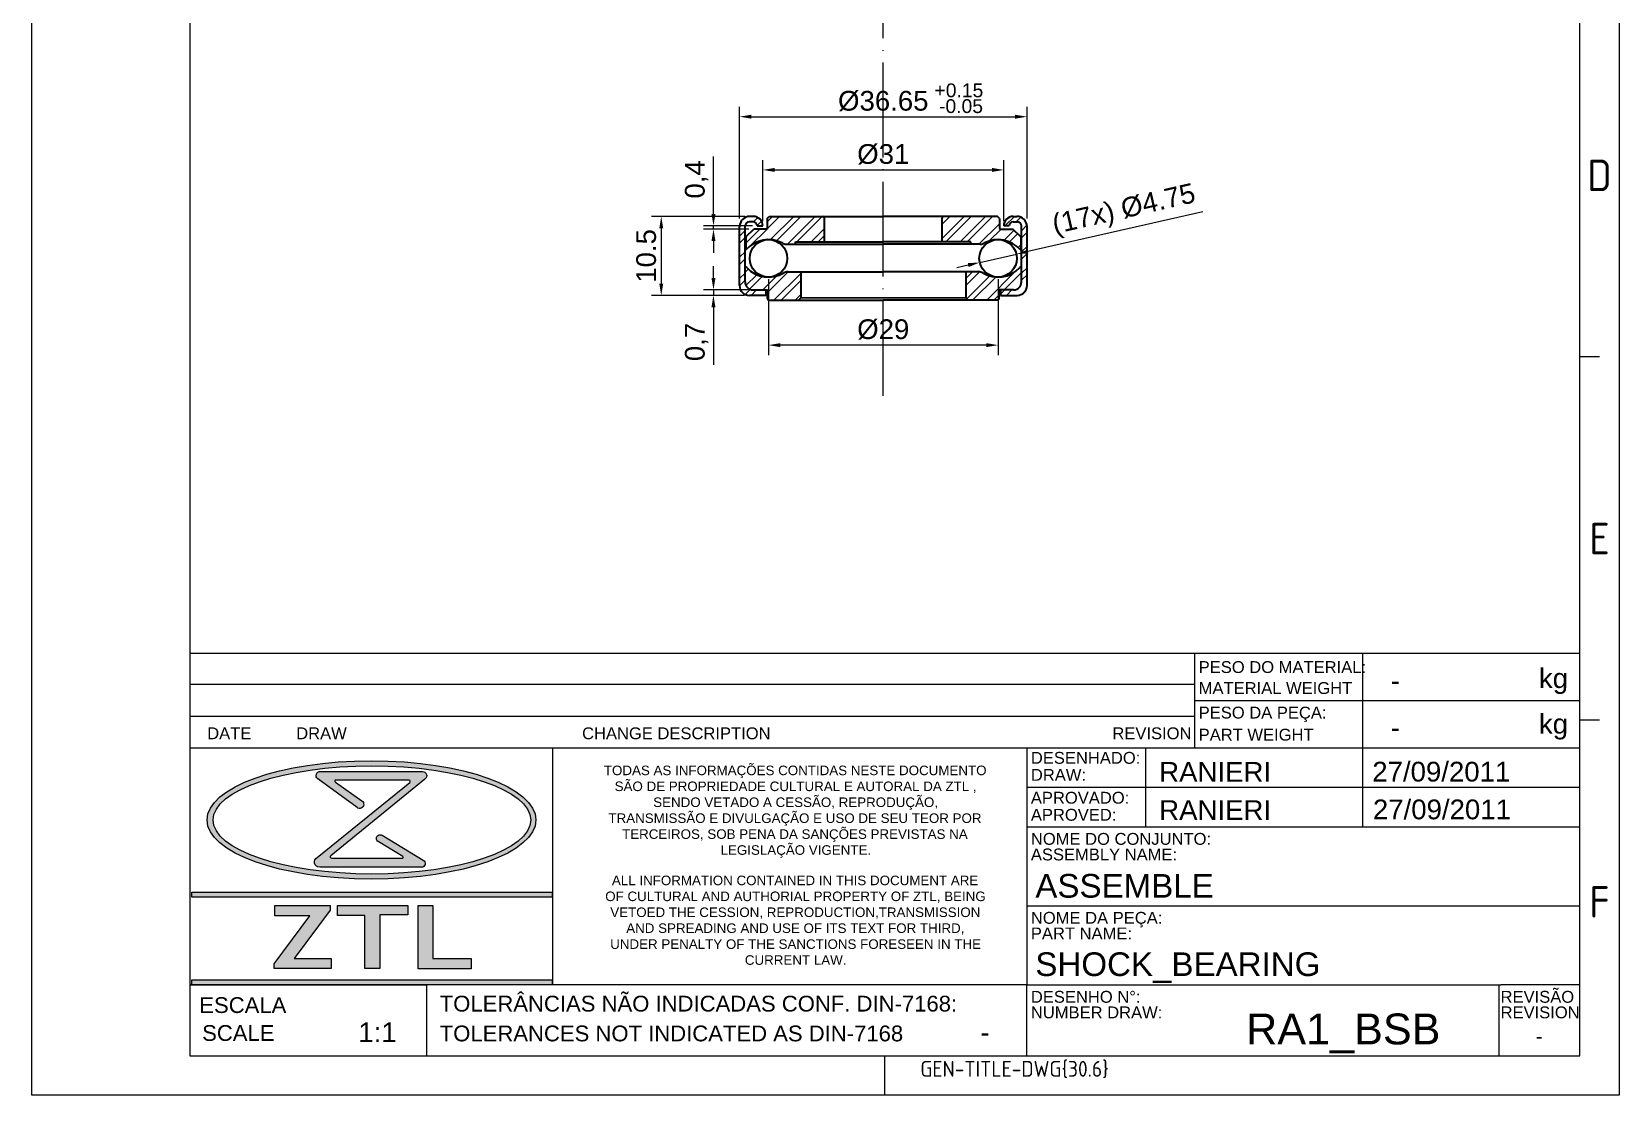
# Model space of a CAD drawing. Header units: millimetres. Extents: x 3311 to 3512, y 1102 to 1383.
# Drawn here: x 3311 to 3512, y 1101.5 to 1236.2 of the extents above; entities that cross this region are included whole.
import ezdxf
from ezdxf.enums import TextEntityAlignment as Align

# ---------------------------------------------------------------- set-up
doc = ezdxf.new("R2010")
doc.units = ezdxf.units.MM
doc.linetypes.add('ACAD_ISO04W100', pattern=[30, 24, -3, 0, -3])
for name, color, linetype, lineweight in [('AM_0', 7, 'Continuous', 40), ('AM_4', 1, 'ACAD_ISO04W100', 25), ('AM_5', 3, 'Continuous', 25), ('AM_7', 4, 'Continuous', 35)]:
    doc.layers.add(name, color=color, linetype=linetype, lineweight=lineweight)
doc.styles.add('ACISOTS', font='isocp.shx', dxfattribs={"height": 1})
doc.styles.get("Standard").update_dxf_attribs({"font": 'arial.ttf'})
doc.dimstyles.new('ISO-25', dxfattribs={"dimtxt": 2.5, "dimasz": 1.5, "dimexe": 1.25, "dimexo": 0.625, "dimtad": 1, "dimtxsty": 'Standard', "dimcen": 2.5, "dimadec": 0, "dimazin": 0, "dimtfac": 1, "dimtmove": 0, "dimatfit": 3, "dimfxl": 1, "dimarcsym": 0})

# ---------------------------------------------------------------- blocks, each defined once
blk = doc.blocks.new('*D26')
at = {"layer": 'AM_5', "color": 0, "lineweight": -2}
for p, q in [((3400.64, 1212.56), (3400.64, 1226.72)), ((3437.04, 1212.56), (3437.04, 1226.72)), ((3402.14, 1225.47), (3435.54, 1225.47))]:
    blk.add_line(p, q, dxfattribs=at)
at = {"layer": 'AM_5', "color": 0}
for points in [[(3402.14, 1225.72), (3402.14, 1225.22), (3400.64, 1225.47)], [(3435.54, 1225.72), (3435.54, 1225.22), (3437.04, 1225.47)]]:
    blk.add_solid(points, dxfattribs=at)
at = {"layer": 'Defpoints', "color": 0}
for p in [(3437.04, 1225.47), (3400.64, 1211.94), (3437.04, 1211.94)]:
    blk.add_point(p, dxfattribs=at)
at = {"layer": 'AM_5', "color": 0, "insert": (3418.84, 1227.44), "char_height": 2.5, "attachment_point": 5}
blk.add_mtext('%%C36.65', dxfattribs=at)
blk = doc.blocks.new('*D28')
at = {"layer": 'AM_5', "color": 0, "lineweight": -2}
for p, q in [((3397.34, 1205.04), (3397.34, 1206.54)), ((3401.72, 1203.54), (3396.09, 1203.54)), ((3401.27, 1202.84), (3396.09, 1202.84)), ((3397.34, 1203.54), (3397.34, 1202.84)), ((3397.34, 1201.34), (3397.34, 1194.04))]:
    blk.add_line(p, q, dxfattribs=at)
at = {"layer": 'AM_5', "color": 0}
for points in [[(3397.09, 1205.04), (3397.59, 1205.04), (3397.34, 1203.54)], [(3397.09, 1201.34), (3397.59, 1201.34), (3397.34, 1202.84)]]:
    blk.add_solid(points, dxfattribs=at)
at = {"layer": 'Defpoints', "color": 0}
for p in [(3397.34, 1202.84), (3401.89, 1202.84), (3402.34, 1203.54)]:
    blk.add_point(p, dxfattribs=at)
at = {"layer": 'AM_5', "color": 0, "insert": (3395.21, 1196.94), "char_height": 2.5, "attachment_point": 5, "rotation": 90}
blk.add_mtext('0,7', dxfattribs=at)
blk = doc.blocks.new('*D29')
at = {"layer": 'AM_5', "color": 0, "lineweight": -2}
for p, q in [((3403.59, 1212.26), (3403.59, 1219.98)), ((3405.09, 1218.73), (3432.59, 1218.73)), ((3434.09, 1212.26), (3434.09, 1219.98))]:
    blk.add_line(p, q, dxfattribs=at)
at = {"layer": 'AM_5', "color": 0}
for points in [[(3405.09, 1218.98), (3405.09, 1218.48), (3403.59, 1218.73)], [(3432.59, 1218.98), (3432.59, 1218.48), (3434.09, 1218.73)]]:
    blk.add_solid(points, dxfattribs=at)
at = {"layer": 'Defpoints', "color": 0}
for p in [(3434.09, 1218.73), (3403.59, 1211.64), (3434.09, 1211.64)]:
    blk.add_point(p, dxfattribs=at)
at = {"layer": 'AM_5', "color": 0, "insert": (3418.84, 1220.7), "char_height": 2.5, "attachment_point": 5}
blk.add_mtext('%%C31', dxfattribs=at)
blk = doc.blocks.new('*D30')
at = {"layer": 'AM_5', "color": 0, "lineweight": -2}
for p, q in [((3397.34, 1213.14), (3397.34, 1220.43)), ((3402.27, 1211.64), (3396.09, 1211.64)), ((3401.82, 1211.24), (3396.09, 1211.24)), ((3397.34, 1211.24), (3397.34, 1211.64)), ((3397.34, 1209.74), (3397.34, 1208.24))]:
    blk.add_line(p, q, dxfattribs=at)
at = {"layer": 'AM_5', "color": 0}
for points in [[(3397.09, 1213.14), (3397.59, 1213.14), (3397.34, 1211.64)], [(3397.09, 1209.74), (3397.59, 1209.74), (3397.34, 1211.24)]]:
    blk.add_solid(points, dxfattribs=at)
at = {"layer": 'Defpoints', "color": 0}
for p in [(3397.34, 1211.24), (3402.44, 1211.24), (3402.89, 1211.64)]:
    blk.add_point(p, dxfattribs=at)
at = {"layer": 'AM_5', "color": 0, "insert": (3395.21, 1217.53), "char_height": 2.5, "attachment_point": 5, "rotation": 90}
blk.add_mtext('0,4', dxfattribs=at)
blk = doc.blocks.new('*D31')
at = {"layer": 'AM_5', "color": 0, "lineweight": -2}
for p, q in [((3459.29, 1213.41), (3437.16, 1208.39)), ((3431.06, 1207.01), (3435.69, 1208.06)), ((3429.6, 1206.67), (3428.14, 1206.34))]:
    blk.add_line(p, q, dxfattribs=at)
at = {"layer": 'AM_5', "color": 0}
for points in [[(3437.1, 1208.63), (3437.21, 1208.15), (3435.69, 1208.06)], [(3429.54, 1206.92), (3429.65, 1206.43), (3431.06, 1207.01)]]:
    blk.add_solid(points, dxfattribs=at)
at = {"layer": 'Defpoints', "color": 0}
for p in [(3435.69, 1208.06), (3431.06, 1207.01)]:
    blk.add_point(p, dxfattribs=at)
at = {"layer": 'AM_5', "color": 0, "insert": (3449.35, 1213.5), "char_height": 2.5, "attachment_point": 5, "rotation": 12.787}
blk.add_mtext('(17x) %%c4.75', dxfattribs=at)
blk = doc.blocks.new('*D32')
at = {"layer": 'AM_5', "color": 0, "lineweight": -2}
for p, q in [((3404.31, 1204.91), (3404.31, 1195.29)), ((3433.38, 1204.91), (3433.38, 1195.29)), ((3431.88, 1196.54), (3405.81, 1196.54))]:
    blk.add_line(p, q, dxfattribs=at)
at = {"layer": 'AM_5', "color": 0}
for points in [[(3405.81, 1196.79), (3405.81, 1196.29), (3404.31, 1196.54)], [(3431.88, 1196.79), (3431.88, 1196.29), (3433.38, 1196.54)]]:
    blk.add_solid(points, dxfattribs=at)
at = {"layer": 'Defpoints', "color": 0}
for p in [(3404.31, 1205.53), (3433.38, 1205.53), (3404.31, 1196.54)]:
    blk.add_point(p, dxfattribs=at)
at = {"layer": 'AM_5', "color": 0, "insert": (3418.84, 1198.51), "char_height": 2.5, "attachment_point": 5}
blk.add_mtext('%%C29', dxfattribs=at)
blk = doc.blocks.new('*D35')
at = {"layer": 'AM_5', "color": 0, "lineweight": -2}
for p, q in [((3401.32, 1212.84), (3389.48, 1212.84)), ((3390.73, 1211.34), (3390.73, 1204.34)), ((3401.27, 1202.84), (3389.48, 1202.84))]:
    blk.add_line(p, q, dxfattribs=at)
at = {"layer": 'AM_5', "color": 0}
for points in [[(3390.48, 1211.34), (3390.98, 1211.34), (3390.73, 1212.84)], [(3390.48, 1204.34), (3390.98, 1204.34), (3390.73, 1202.84)]]:
    blk.add_solid(points, dxfattribs=at)
at = {"layer": 'Defpoints', "color": 0}
for p in [(3401.94, 1212.84), (3390.73, 1202.84), (3401.89, 1202.84)]:
    blk.add_point(p, dxfattribs=at)
at = {"layer": 'AM_5', "color": 0, "insert": (3388.83, 1207.84), "char_height": 2.5, "attachment_point": 5, "rotation": 90}
blk.add_mtext('10.5', dxfattribs=at)

msp = doc.modelspace()

# ---------------------------------------------------------------- hatches: boundary and pattern name
h = msp.add_hatch(color=256)
edge = h.paths.add_edge_path()
edge.add_ellipse((3354.036, 1136.406), major_axis=(20.817, 0), ratio=0.3599074, start_angle=191.45916, end_angle=452.8175)
edge.add_ellipse((3354.036, 1136.406), major_axis=(20.817, 0), ratio=0.3599074, start_angle=92.8175, end_angle=191.45916)
edge = h.paths.add_edge_path(flags=16)
edge.add_ellipse((3354.1, 1136.406), major_axis=(20.11, 0), ratio=0.3406642, start_angle=93.06698, end_angle=371.45916)
edge.add_ellipse((3354.1, 1136.406), major_axis=(20.11, 0), ratio=0.3406642, start_angle=11.45916, end_angle=93.06698)
h = msp.add_hatch(color=256)
edge = h.paths.add_edge_path()
edge.add_line((3358.887, 1141.153), (3347.17, 1131.663))
edge.add_arc((3347.482, 1131.079), 0.662, 118.14094, 270)
edge.add_line((3347.482, 1130.417), (3360.368, 1130.417))
edge.add_arc((3360.352, 1130.905), 0.488, 271.96853, 418.91083)
edge.add_line((3360.604, 1131.323), (3355.386, 1134.47))
edge.add_arc((3355.139, 1134.064), 0.475, 58.66819, 238.80525)
edge.add_line((3354.893, 1133.658), (3358.01, 1131.77))
edge.add_arc((3357.941, 1131.672), 0.12, -90, 54.65447, ccw=False)
edge.add_line((3357.941, 1131.552), (3348.96, 1131.552))
edge.add_arc((3348.986, 1131.717), 0.167, 129.23635, 260.82262, ccw=False)
edge.add_line((3348.881, 1131.846), (3360.811, 1141.589))
edge.add_arc((3360.5, 1142.017), 0.529, 306.0702, 450)
edge.add_line((3360.5, 1142.546), (3347.563, 1142.546))
edge.add_arc((3347.543, 1142.034), 0.513, 87.72721, 233.74708)
edge.add_line((3347.239, 1141.62), (3352.209, 1137.976))
edge.add_arc((3352.529, 1138.394), 0.527, 232.47139, 414.7334)
edge.add_line((3352.834, 1138.824), (3349.485, 1141.191))
edge.add_arc((3349.552, 1141.319), 0.144, 90, 242.52347, ccw=False)
edge.add_line((3349.552, 1141.463), (3358.805, 1141.463))
edge.add_arc((3358.776, 1141.289), 0.176, -50.99642, 80.76554, ccw=False)
for points in [[(3331.308, 1126.637), (3376.9, 1126.637), (3376.9, 1127.242), (3331.308, 1127.242)], [(3341.737, 1118.191), (3341.737, 1117.592), (3348.93, 1117.592), (3348.93, 1118.857), (3344.268, 1118.857), (3348.797, 1124.982), (3348.797, 1125.581), (3341.803, 1125.581), (3341.803, 1124.25), (3346.233, 1124.25)], [(3349.729, 1124.316), (3353.193, 1124.316), (3353.193, 1117.592), (3355.091, 1117.592), (3355.091, 1124.383), (3358.655, 1124.383), (3358.655, 1125.581), (3349.729, 1125.581)], [(3366.648, 1117.559), (3366.648, 1118.857), (3361.819, 1118.857), (3361.819, 1125.581), (3359.954, 1125.581), (3359.954, 1117.559)], [(3376.9, 1116.144), (3331.308, 1116.144), (3331.308, 1115.54), (3376.9, 1115.54)]]:
    msp.add_hatch(color=256).paths.add_polyline_path(points)
at = {"layer": 'AM_7'}
h = msp.add_hatch(dxfattribs=at)
h.set_pattern_fill('ANSI32', color=256, scale=0.2, style=0)
h.paths.add_polyline_path([(3435.741, 1212.837), (3435.291, 1212.837, 0.4142136), (3434.091, 1211.637), (3434.791, 1211.637, -0.4142136), (3435.291, 1212.137), (3435.841, 1212.137, -0.4142136), (3436.341, 1211.637), (3436.341, 1205.472), (3436.341, 1204.537, -0.4142136), (3435.341, 1203.537), (3433.691, 1203.537), (3433.691, 1202.837), (3435.791, 1202.837, 0.4142136), (3437.041, 1204.087), (3437.041, 1211.537, 0.4142136)])
h.paths.add_polyline_path([(3401.341, 1211.637, -0.4142136), (3401.841, 1212.137), (3402.391, 1212.137, -0.4142136), (3402.891, 1211.637), (3403.591, 1211.637, 0.4142136), (3402.391, 1212.837), (3401.941, 1212.837, 0.4142136), (3400.641, 1211.537), (3400.641, 1204.087, 0.4142136), (3401.891, 1202.837), (3403.991, 1202.837), (3403.991, 1203.537), (3402.341, 1203.537, -0.4142136), (3401.341, 1204.537), (3401.341, 1206.407)])
h = msp.add_hatch(dxfattribs=at)
h.set_pattern_fill('ANSI32', color=256, scale=0.2, style=0)
h.set_pattern_definition([(45, (3.0203, -44.4786), (-1.3470384, 1.3470384), []), (45, (3.9183, -44.4786), (-1.3470384, 1.3470384), [])])
h.paths.add_polyline_path([(3404.392, 1212.839), (3404.142, 1212.589), (3404.142, 1211.239), (3402.442, 1211.239), (3401.442, 1210.239), (3401.442, 1208.669, 0.4142136), (3401.472, 1208.639, 0.024034), (3401.496, 1208.64, -0.3519399), (3406.125, 1209.436, 0.1117934), (3406.556, 1209.339), (3407.742, 1209.339), (3407.742, 1209.639), (3411.392, 1209.639), (3411.392, 1212.639, 0.4142136), (3411.192, 1212.839)])
h.paths.add_polyline_path([(3408.391, 1205.837), (3406.755, 1205.837, 0.1362805), (3406.24, 1205.694, -0.3551164), (3401.556, 1206.357, 0.2087342), (3401.373, 1206.437, 0.429518), (3401.341, 1206.407), (3401.341, 1205.472), (3401.341, 1204.537, 0.4142136), (3402.341, 1203.537), (3404.166, 1203.537), (3404.166, 1202.387), (3404.316, 1202.237), (3408.091, 1202.237), (3408.391, 1202.537)])
h.paths.add_polyline_path([(3431.443, 1205.694, 0.1362805), (3430.927, 1205.837), (3429.291, 1205.837), (3429.291, 1202.537), (3429.591, 1202.237), (3433.366, 1202.237), (3433.516, 1202.387), (3433.516, 1203.537), (3435.341, 1203.537, 0.4142136), (3436.341, 1204.537), (3436.341, 1206.407, 0.4142136), (3436.311, 1206.437, 0.2103167), (3436.127, 1206.357, -0.3551169)])
h.paths.add_polyline_path([(3426.491, 1212.839, 0.4142136), (3426.291, 1212.639), (3426.291, 1209.639), (3429.941, 1209.639), (3429.941, 1209.339), (3431.127, 1209.339, 0.1117934), (3431.558, 1209.436, -0.3519391), (3436.189, 1208.649, 0.6901921), (3436.241, 1208.669), (3436.241, 1210.239), (3435.241, 1211.239), (3433.541, 1211.239), (3433.541, 1212.589), (3433.291, 1212.839)])

# ---------------------------------------------------------------- linework, layer by layer
at = {"color": 135, "lineweight": 25}
for p, q in [((3311.026, 1101.54), (3311.026, 1382.54)), ((3512.026, 1382.54), (3512.026, 1101.54)), ((3509.526, 1195.04), (3507.026, 1195.04)), ((3509.526, 1149.04), (3507.026, 1149.04)), ((3419.026, 1101.54), (3419.026, 1106.54)), ((3512.026, 1101.54), (3311.026, 1101.54))]:
    msp.add_line(p, q, dxfattribs=at)
for p, q in [((3331.026, 1377.54), (3331.026, 1106.54)), ((3507.026, 1106.54), (3507.026, 1377.54)), ((3331.026, 1157.54), (3507.026, 1157.54)), ((3331.026, 1157.54), (3331.026, 1106.54)), ((3331.026, 1157.54), (3458.273, 1157.54)), ((3458.273, 1145.54), (3458.273, 1157.54)), ((3479.526, 1157.54), (3479.526, 1151.54)), ((3507.026, 1106.54), (3507.026, 1157.54)), ((3458.273, 1153.54), (3331.026, 1153.54)), ((3458.273, 1151.54), (3507.026, 1151.54)), ((3479.526, 1151.54), (3479.526, 1145.54)), ((3331.026, 1149.54), (3458.273, 1149.54)), ((3331.026, 1145.54), (3437.026, 1145.54)), ((3376.959, 1145.54), (3376.959, 1115.54)), ((3437.026, 1145.54), (3437.026, 1126.54)), ((3437.026, 1145.54), (3507.026, 1145.54)), ((3452.026, 1145.54), (3452.026, 1135.54)), ((3479.526, 1145.54), (3479.526, 1135.54)), ((3347.563, 1142.546), (3360.5, 1142.546)), ((3437.026, 1140.54), (3507.026, 1140.54)), ((3437.026, 1135.54), (3507.026, 1135.54)), ((3331.308, 1126.637), (3331.308, 1127.242)), ((3331.308, 1127.242), (3376.9, 1127.242)), ((3376.9, 1126.637), (3331.308, 1126.637)), ((3376.9, 1127.242), (3376.9, 1126.637)), ((3437.026, 1126.54), (3437.026, 1115.54)), ((3341.737, 1118.191), (3346.233, 1124.25)), ((3341.803, 1124.25), (3341.803, 1125.581)), ((3341.803, 1125.581), (3348.797, 1125.581)), ((3346.233, 1124.25), (3341.803, 1124.25)), ((3348.797, 1124.982), (3344.268, 1118.857)), ((3348.797, 1125.581), (3348.797, 1124.982)), ((3349.729, 1124.316), (3349.729, 1125.581)), ((3349.729, 1125.581), (3358.655, 1125.581)), ((3353.193, 1124.316), (3349.729, 1124.316)), ((3353.193, 1117.592), (3353.193, 1124.316)), ((3355.091, 1124.383), (3355.091, 1117.592)), ((3358.655, 1124.383), (3355.091, 1124.383)), ((3358.655, 1125.581), (3358.655, 1124.383)), ((3359.954, 1117.559), (3359.954, 1125.581)), ((3359.954, 1125.581), (3361.819, 1125.581)), ((3361.819, 1125.581), (3361.819, 1118.857)), ((3437.026, 1125.54), (3507.026, 1125.54)), ((3341.737, 1117.592), (3341.737, 1118.191)), ((3348.93, 1117.592), (3341.737, 1117.592)), ((3344.268, 1118.857), (3348.93, 1118.857)), ((3348.93, 1118.857), (3348.93, 1117.592)), ((3355.091, 1117.592), (3353.193, 1117.592)), ((3361.819, 1118.857), (3366.648, 1118.857)), ((3366.648, 1118.857), (3366.648, 1117.559)), ((3331.308, 1116.144), (3376.9, 1116.144)), ((3331.308, 1115.54), (3331.308, 1116.144)), ((3366.648, 1117.559), (3359.954, 1117.559)), ((3376.9, 1116.144), (3376.9, 1115.54)), ((3331.026, 1115.54), (3361.026, 1115.54)), ((3437.026, 1115.54), (3331.026, 1115.54)), ((3376.9, 1115.54), (3331.308, 1115.54)), ((3361.026, 1115.54), (3361.026, 1106.54)), ((3437.026, 1106.54), (3437.026, 1115.54)), ((3437.026, 1115.54), (3497.026, 1115.54)), ((3496.779, 1115.54), (3496.779, 1106.54)), ((3507.026, 1115.54), (3497.026, 1115.54)), ((3331.026, 1106.54), (3507.026, 1106.54)), ((3331.026, 1106.54), (3507.026, 1106.54))]:
    msp.add_line(p, q)
msp.add_lwpolyline([(3347.563, 1142.546), (3360.5, 1142.546, -0.7260746), (3360.811, 1141.589), (3348.881, 1131.846, 0.646844), (3348.96, 1131.552), (3357.941, 1131.552, 0.7309147), (3358.01, 1131.77), (3354.893, 1133.658, -1.0011968), (3355.386, 1134.47), (3360.604, 1131.323, -0.7463434), (3360.368, 1130.417), (3347.482, 1130.417, -0.7802957), (3347.17, 1131.663), (3358.887, 1141.153, 0.6479319), (3358.805, 1141.463), (3349.552, 1141.463, 0.7849705), (3349.485, 1141.191), (3352.834, 1138.824, -1.0199372), (3352.209, 1137.976), (3347.239, 1141.62, -0.7400952), (3347.563, 1142.546, -0.2577936)], format="xyb")
for centre, major_axis, ratio in [((3354.036, 1136.406), (-20.817, 0), 0.3599074), ((3354.1, 1136.406), (-20.11, 0), 0.3406642)]:
    msp.add_ellipse(centre, major_axis=major_axis, ratio=ratio)
at = {"layer": 'AM_0'}
for p, q in [((3402.391, 1212.137), (3401.841, 1212.137)), ((3402.391, 1212.837), (3401.941, 1212.837)), ((3404.142, 1212.589), (3404.392, 1212.839)), ((3404.142, 1212.589), (3404.142, 1211.239)), ((3404.392, 1212.839), (3418.841, 1212.839)), ((3404.392, 1212.839), (3411.192, 1212.839)), ((3411.392, 1209.639), (3411.392, 1212.639)), ((3433.291, 1212.839), (3418.841, 1212.839)), ((3426.291, 1209.639), (3426.291, 1212.639)), ((3433.291, 1212.839), (3426.491, 1212.839)), ((3433.541, 1212.589), (3433.291, 1212.839)), ((3433.541, 1212.589), (3433.541, 1211.239)), ((3435.291, 1212.837), (3435.741, 1212.837)), ((3435.291, 1212.137), (3435.841, 1212.137)), ((3400.641, 1204.087), (3400.641, 1211.537)), ((3401.341, 1205.472), (3401.341, 1211.637)), ((3401.442, 1210.239), (3402.442, 1211.239)), ((3401.442, 1210.239), (3401.442, 1208.669)), ((3404.142, 1211.239), (3402.442, 1211.239)), ((3402.891, 1211.837), (3402.891, 1211.837)), ((3402.891, 1211.637), (3403.591, 1211.637)), ((3402.891, 1211.637), (3402.891, 1211.637)), ((3403.591, 1211.637), (3403.591, 1211.637)), ((3433.541, 1211.239), (3435.241, 1211.239)), ((3434.791, 1211.637), (3434.091, 1211.637)), ((3434.091, 1211.637), (3434.091, 1211.637)), ((3434.791, 1211.837), (3434.791, 1211.837)), ((3434.791, 1211.637), (3434.791, 1211.637)), ((3436.241, 1210.239), (3435.241, 1211.239)), ((3436.241, 1210.239), (3436.241, 1208.669)), ((3436.341, 1205.472), (3436.341, 1211.637)), ((3437.041, 1204.087), (3437.041, 1211.537)), ((3401.472, 1208.639), (3401.473, 1208.639)), ((3406.556, 1209.339), (3407.742, 1209.339)), ((3407.742, 1209.339), (3407.742, 1209.639)), ((3407.742, 1209.639), (3418.841, 1209.639)), ((3407.742, 1209.339), (3418.841, 1209.339)), ((3429.941, 1209.639), (3418.841, 1209.639)), ((3429.941, 1209.339), (3418.841, 1209.339)), ((3429.941, 1209.339), (3429.941, 1209.639)), ((3431.127, 1209.339), (3429.941, 1209.339)), ((3436.211, 1208.639), (3436.21, 1208.639)), ((3401.341, 1204.537), (3401.341, 1206.407)), ((3401.371, 1206.437), (3401.373, 1206.437)), ((3436.311, 1206.437), (3436.31, 1206.437)), ((3436.341, 1204.537), (3436.341, 1206.407)), ((3406.755, 1205.837), (3418.841, 1205.837)), ((3408.391, 1205.837), (3408.391, 1202.537)), ((3430.927, 1205.837), (3418.841, 1205.837)), ((3429.291, 1205.837), (3429.291, 1202.537)), ((3403.991, 1202.837), (3401.891, 1202.837)), ((3402.341, 1203.537), (3404.166, 1203.537)), ((3403.991, 1203.537), (3403.991, 1202.837)), ((3404.166, 1202.387), (3404.166, 1203.537)), ((3404.166, 1202.387), (3404.316, 1202.237)), ((3404.316, 1202.237), (3418.841, 1202.237)), ((3408.091, 1202.237), (3408.391, 1202.537)), ((3433.366, 1202.237), (3418.841, 1202.237)), ((3429.591, 1202.237), (3429.291, 1202.537)), ((3433.516, 1202.387), (3433.366, 1202.237)), ((3435.341, 1203.537), (3433.516, 1203.537)), ((3433.516, 1202.387), (3433.516, 1203.537)), ((3433.691, 1203.537), (3433.691, 1202.837)), ((3433.691, 1202.837), (3435.791, 1202.837))]:
    msp.add_line(p, q, dxfattribs=at)
for centre in [(3404.306, 1207.532), (3433.377, 1207.532)]:
    msp.add_circle(centre, 2.375, dxfattribs=at)
for centre, radius, start, end in [((3401.941, 1211.537), 1.3, 90, 180), ((3401.841, 1211.637), 0.5, 90, 180), ((3402.391, 1211.637), 1.2, 0, 90), ((3402.391, 1211.637), 0.5, 0, 90), ((3411.192, 1212.639), 0.2, 0, 90), ((3426.491, 1212.639), 0.2, 90, 180), ((3435.291, 1211.637), 1.2, 90, 180), ((3435.291, 1211.637), 0.5, 90, 180), ((3435.741, 1211.537), 1.3, 0, 90), ((3435.841, 1211.637), 0.5, 0, 90), ((3401.472, 1208.669), 0.03, 180, 270), ((3401.473, 1208.889), 0.25, 270, 275.15875), ((3404.306, 1206.157), 3.75, 62.45805, 138.5408), ((3406.556, 1210.339), 1, 238.95805, 270), ((3431.127, 1210.339), 1, 270, 301.04195), ((3433.377, 1206.157), 3.75, 41.4592, 117.54195), ((3436.21, 1208.889), 0.25, 264.84125, 270), ((3436.211, 1208.669), 0.03, 270, 0), ((3401.371, 1206.407), 0.03, 90, 180), ((3401.373, 1206.187), 0.25, 42.83881, 90), ((3404.306, 1208.907), 3.75, 222.83881, 301.04195), ((3433.377, 1208.907), 3.75, 238.95805, 317.16119), ((3436.31, 1206.187), 0.25, 90, 137.16119), ((3436.311, 1206.407), 0.03, 0, 90), ((3401.891, 1204.087), 1.25, 180, 270), ((3402.341, 1204.537), 1, 180, 270), ((3406.755, 1204.837), 1, 90, 121.04195), ((3430.927, 1204.837), 1, 58.95805, 90), ((3435.341, 1204.537), 1, 270, 0), ((3435.791, 1204.087), 1.25, 270, 0)]:
    msp.add_arc(centre, radius, start, end, dxfattribs=at)
at = {"layer": 'AM_4', "ltscale": 0.5}
msp.add_line((3418.841, 1190.114), (3418.841, 1342.965), dxfattribs=at)
at = {"layer": 'AM_7'}
for p in [(3408.391, 1202.537), (3429.291, 1202.537)]:
    msp.add_line(p, (3418.841, 1202.537), dxfattribs=at)

# ---------------------------------------------------------------- texts
at = {"color": 135, "lineweight": 25, "style": 'ACISOTS'}
for s, p in [('D', (3509.526, 1218.04)), ('E', (3509.526, 1172.04)), ('F', (3509.526, 1126.04))]:
    msp.add_text(s, height=4, dxfattribs=at).set_placement(p, align=Align.MIDDLE)
for s, height, p in [('PESO DO MATERIAL:', 1.5, (3458.777, 1155.018)), ('MATERIAL WEIGHT', 1.5, (3458.777, 1152.361)), ('kg', 2.5, (3501.858, 1153.1)), ('PESO DA PEÇA:', 1.5, (3458.777, 1149.253)), ('kg', 2.5, (3501.858, 1147.332)), ('DATE', 1.5, (3333.241, 1146.629)), ('DRAW', 1.5, (3344.509, 1146.629)), ('CHANGE DESCRIPTION', 1.5, (3380.703, 1146.629)), ('REVISION', 1.5, (3447.852, 1146.629)), ('PART WEIGHT', 1.5, (3458.777, 1146.454)), ('DESENHADO:', 1.5, (3437.529, 1143.52)), ('DRAW:', 1.5, (3437.529, 1141.363)), ('APROVADO:', 1.5, (3437.529, 1138.469)), ('APROVED:', 1.5, (3437.529, 1136.311)), ('NOME DO CONJUNTO:', 1.5, (3437.529, 1133.259)), ('ASSEMBLY NAME:', 1.5, (3437.529, 1131.284)), ('NOME DA PEÇA:', 1.5, (3437.529, 1123.259)), ('PART NAME:', 1.5, (3437.529, 1121.284)), ('ESCALA', 2, (3332.238, 1111.958)), ('TOLERÂNCIAS NÃO INDICADAS CONF. DIN-7168:', 2, (3362.682, 1112.144)), ('DESENHO N%%d:', 1.5, (3437.529, 1113.259)), ('REVISÃO', 1.5, (3497.002, 1113.259)), ('NUMBER DRAW:', 1.5, (3437.529, 1111.284)), ('REVISION', 1.5, (3497.002, 1111.284)), ('SCALE', 2, (3332.599, 1108.424)), ('TOLERANCES NOT INDICATED AS DIN-7168', 2, (3362.682, 1108.369))]:
    msp.add_text(s, height=height).set_placement(p)
at = {"linetype": 'Continuous', "char_height": 1.21, "attachment_point": 1}
for s, insert in [('\\pi-0.030453;TODAS AS INFORMAÇÕES CONTIDAS NESTE DOCUMENTO \\P\\pi1.3368;SÃO DE PROPRIEDADE CULTURAL E AUTORAL DA ZTL , \\P\\pi6.2214;SENDO VETADO A CESSÃO, REPRODUÇÃO, \\P\\pi0.5502;TRANSMISSÃO E DIVULGAÇÃO E USO DE SEU TEOR POR \\P\\pi2.2748;TERCEIROS, SOB PENA DA SANÇÕES PREVISTAS NA \\P\\pi14.743;LEGISLAÇÃO VIGENTE.', (3383.491, 1143.288)), ('\\pi0.99054;ALL INFORMATION CONTAINED IN THIS DOCUMENT ARE \\P\\pi0.14494;OF CULTURAL AND AUTHORIAL PROPERTY OF ZTL, BEING  \\P\\pi0.78254;VETOED THE CESSION, REPRODUCTION,TRANSMISSION \\P\\pi2.8043;AND SPREADING AND USE OF ITS TEXT FOR THIRD, \\P\\pi0.77387;UNDER PENALTY OF THE SANCTIONS FORESEEN IN THE \\P\\pi17.825;CURRENT LAW.', (3383.491, 1129.355))]:
    msp.add_mtext_dynamic_manual_height_columns(s, width=48.28462, gutter_width=12.5, heights=[0], dxfattribs=dict(at, insert=insert))
for p in [(3483.087, 1154.067), (3483.087, 1148.117)]:
    msp.add_attdef('-', text='', height=2.5).set_placement(p, align=Align.MIDDLE_LEFT)
for tag, p, height in [('RANIERI', (3453.778, 1141.245), 2.5), ('27/09/2011', (3480.755, 1141.274), 2.5), ('RANIERI', (3453.776, 1136.407), 2.5), ('27/09/2011', (3480.835, 1136.49), 2.5), ('ASSEMBLE', (3438.094, 1126.564), 3), ('SHOCK_BEARING', (3438.094, 1116.64), 3), ('RA1_BSB', (3464.788, 1107.981), 3.911)]:
    msp.add_attdef(tag, p, '', height=height)
for tag, height, p in [('1:1', 2.5, (3354.801, 1109.518)), ('-', 2.5, (3431.734, 1109.518)), ('-', 1.956, (3501.884, 1109.029))]:
    msp.add_attdef(tag, text='', height=height).set_placement(p, align=Align.MIDDLE_CENTER)
at = {"color": 135, "style": 'ACISOTS'}
msp.add_attdef('GEN-TITLE-DWG{30.6}', (3423.529, 1103.886), '', height=2, dxfattribs=at)
at = {"layer": 'AM_5', "char_height": 1.75, "attachment_point": 1}
for s, insert in [('+0.15', (3425.325, 1229.687)), ('-0.05', (3425.898, 1227.686))]:
    msp.add_mtext_dynamic_manual_height_columns(s, width=6.70262, gutter_width=12.5, heights=[0], dxfattribs=dict(at, insert=insert))

# ---------------------------------------------------------------- dimensions: what is measured, and where the dimension line sits
at = {"layer": 'AM_5'}
for base, p1, p2, text, picture, middle in [((3437.041, 1225.47), (3400.641, 1211.937), (3437.041, 1211.937), '%%C36.65', '*D26', (3418.841, 1225.47)), ((3404.306, 1196.539), (3433.377, 1205.532), (3404.306, 1205.532), '%%C29', '*D32', (3418.841, 1196.539))]:
    dim = msp.add_linear_dim(base=base, p1=p1, p2=p2, text=text, dimstyle='ISO-25', dxfattribs=at)
    dim.commit()
    dim.dimension.update_dxf_attribs({"geometry": picture, "text_midpoint": middle, "dimtype": 160})
dim = msp.add_linear_dim(base=(3434.091, 1218.731), p1=(3403.591, 1211.637), p2=(3434.091, 1211.637), text='%%C31', dimstyle='ISO-25', dxfattribs=at)
dim.commit()
dim.dimension.update_dxf_attribs({"geometry": '*D29', "text_midpoint": (3418.841, 1220.703)})
dim = msp.add_linear_dim(base=(3397.339, 1211.239), p1=(3402.891, 1211.637), p2=(3402.442, 1211.239), angle=90, dimstyle='ISO-25', dxfattribs=at)
dim.commit()
dim.dimension.update_dxf_attribs({"geometry": '*D30', "text_midpoint": (3397.339, 1217.533), "dimtype": 160})
dim = msp.add_diameter_dim_2p(p1=(3431.061, 1207.006), p2=(3435.693, 1208.057), text='(17x) %%c4.75', dimstyle='ISO-25', dxfattribs=at)
dim.commit()
dim.dimension.update_dxf_attribs({"geometry": '*D31', "text_midpoint": (3449.858, 1211.272), "dimtype": 163})
dim = msp.add_linear_dim(base=(3390.734, 1202.837), p1=(3401.941, 1212.837), p2=(3401.891, 1202.837), angle=90, text='10.5', dimstyle='ISO-25', dxfattribs=at)
dim.commit()
dim.dimension.update_dxf_attribs({"geometry": '*D35', "text_midpoint": (3388.832, 1207.837)})
dim = msp.add_linear_dim(base=(3397.339, 1202.837), p1=(3402.341, 1203.537), p2=(3401.891, 1202.837), angle=90, dimstyle='ISO-25', dxfattribs=at)
dim.commit()
dim.dimension.update_dxf_attribs({"geometry": '*D28', "text_midpoint": (3395.211, 1196.936)})

doc.saveas('drawing.dxf')
